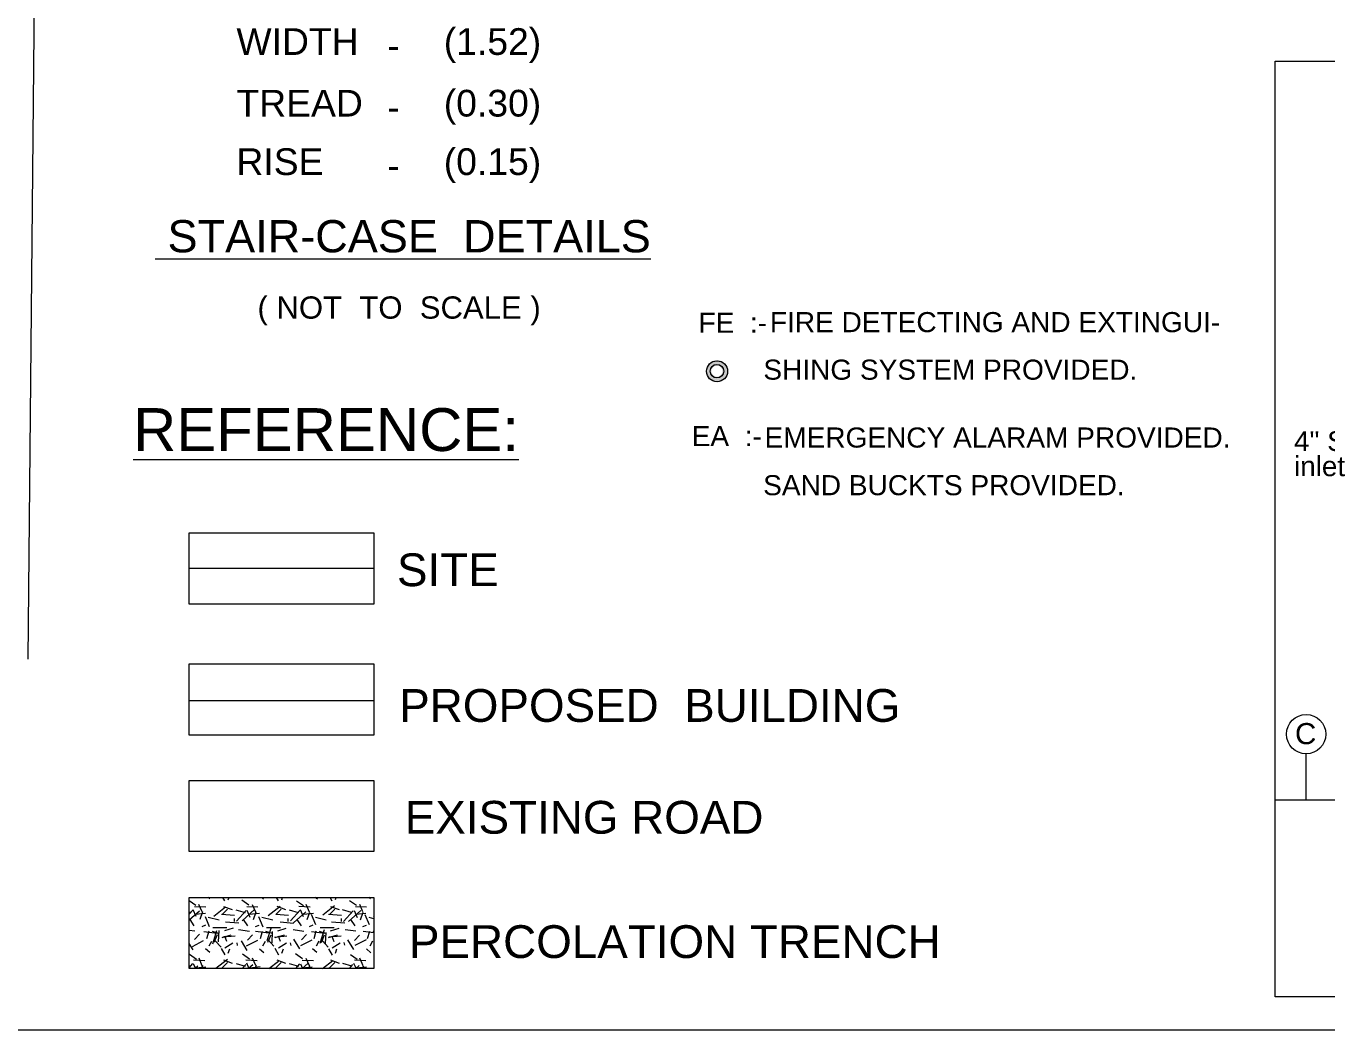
# Model space of a CAD drawing. Header units: metres. Extents: x -1560643 to -1560434, y 43491 to 43663.
# Drawn here: x -1560611.24 to -1560598.19, y 43491.02 to 43501.09 of the extents above; entities that cross this region are included whole.
import ezdxf
from ezdxf.enums import TextEntityAlignment as Align

# ---------------------------------------------------------------- set-up
doc = ezdxf.new("R2010")
doc.units = ezdxf.units.M
doc.header["$LTSCALE"] = 750
doc.header["$MEASUREMENT"] = 0
doc.linetypes.add('ACAD_ISO04W100', pattern=[30, 24, -3, 0, -3])
doc.layers.get('0').update_dxf_attribs({"lineweight": 5})
doc.layers.add('BLK_1_FLR_0_DRINKING_WATER', color=7, linetype='Continuous', lineweight=5)
doc.styles.add('bold', font='arial.ttf')
doc.styles.add('bold - t', font='arial.ttf', dxfattribs={"height": 9})
doc.styles.add('regular', font='arial.ttf', dxfattribs={"height": 15})
doc.styles.get("Standard").update_dxf_attribs({"font": 'arial.ttf'})

# ---------------------------------------------------------------- blocks, each defined once
blk = doc.blocks.new('A$C52BB42CC')
h = blk.add_hatch(color=256)
h.paths.add_polyline_path([(1536.241372344841, 285.7194731994168, -1), (1527.502862158639, 285.7194731994168, -1)])
h.paths.add_polyline_path([(1529.68748970516, 285.7194731994168, 1), (1534.05674479829, 285.7194731994168, 1)], flags=16)
h = blk.add_hatch()
h.set_pattern_fill('GRAVEL', color=256, scale=21.16124999997345, style=0)
h.set_pattern_definition([(228.0128, (-62954.55410436107, 940.1472201976903), (-169.2899625900445, -190.4512783898474), [2.846949929996426, -281.8485509396465]), (184.9697, (-62956.45861686106, 938.0310951976936), (253.9350222511091, 21.16106604537643), [4.885455464993871, -483.6599429056432]), (132.5104, (-62961.32570436106, 937.6078701976948), (211.612303588351, -232.7739335496648), [3.444797564995678, -341.0353821595722]), (267.2737, (-62969.57859186107, 932.3175576977046), (21.16116573010296, 423.2250062414761), [4.44889887749442, -440.4409042269476]), (292.8337, (-62969.79020436107, 927.873695197708), (-105.8064596112989, 253.9349240684138), [4.362497493744528, -431.8878443957083]), (357.2737, (-62968.09730436106, 923.8530576977137), (-423.2250062414761, 21.16116573010298), [4.44889887749442, -440.4409042269476]), (37.6942, (-62963.65344186106, 923.6414451977143), (-275.0964054421134, -211.6122969609378), [5.883441176242617, -582.4602109005192]), (72.2553, (-62958.99796686108, 927.2388576977099), (148.128977752114, 465.5474202477262), [5.554574189993033, -549.9030352605602]), (121.4296, (-62957.30506686107, 932.5291701977002), (-169.2901742452522, 275.0961449656332), [4.4639656874944, -441.9330897706956]), (175.2364, (-62959.63280436108, 936.3381951976953), (232.7737700250133, -21.16107082050156), [5.09630615999359, -249.7188960334362]), (222.3974, (-62964.71150436108, 936.7614201976976), (-253.9351555575799, -232.7735824452293), [6.590628989991733, -652.4727567179316]), (138.8141, (-62948.62895436108, 932.1059451977015), (-148.1288123579066, 126.9674431468151), [2.249462036247178, -222.6976938447207]), (171.4692, (-62950.32185436109, 933.5872326977003), (275.096213704199, -42.32266738627642), [4.279587716244613, -423.6801996482173]), (225, (-62954.55410436107, 934.2220701976984), (-2.3e-15, -21.16125654830009), [2.992645136246246, -26.93386970996622]), (203.1986, (-62956.03539186107, 936.7614201976976), (105.8062443004459, 42.3225280442078), [1.611598477497975, -159.5476779185498]), (291.8014, (-62957.51667936108, 936.1265826976961), (-21.16124810605531, 63.48375577716951), [2.27913010874714, -111.6776927473599]), (30.9638, (-62956.67022936107, 934.0104576976993), (63.48370814906225, 42.32255255477324), [3.701716301245348, -119.6885167085996]), (161.5651, (-62953.49604186107, 935.9149701976967), (42.32250919647722, -21.16121621016998), [2.676707673746641, -64.24104765366941]), (16.38950000000001, (-62969.79020436107, 936.1265826976961), (211.6125465208796, 63.48359573055589), [3.749773499995297, -371.2285287557843]), (70.3462, (-62966.19279186105, 937.1846451976962), (-84.64489942833916, -232.7737951918052), [3.145852586246053, -311.4387500396093]), (293.1986, (-62953.49604186107, 940.1472201976903), (-42.3225280442078, 105.8062443004459), [3.223175793745955, -157.9361006023019]), (343.6105, (-62952.22636686108, 937.1846451976962), (-211.6125465208796, 63.48359573055596), [3.749773499995288, -371.2285287557833]), (339.4440000000002, (-62969.79020436107, 923.0066076977128), (-105.8062890326906, 42.32241527922314), [3.616034399995462, -177.1857702447777]), (294.7751, (-62966.40440436106, 921.7369326977133), (-105.8060847145316, 232.773822410101), [3.029825452496191, -299.9531641833726]), (66.80140000000002, (-62953.28442936108, 918.9859701977182), (42.3225280442078, 105.8062443004459), [3.223175793745955, -157.9361006023018]), (17.354, (-62952.01475436107, 921.9485451977124), (-275.0962927262677, -84.64488366082459), [3.547281498745548, -351.1799161195594]), (69.444, (-62963.65344186106, 918.9859701977182), (-42.32241527922321, -105.8062890326906), [1.808017199997732, -178.9937874447754]), (101.3098999999999, (-62954.55410436107, 918.9859701977182), (-21.16119989355322, 84.64501591804107), [1.079012137498642, -106.8226036761157]), (165.9638, (-62954.76571686107, 920.0440326977188), (63.48376155374573, -21.16120889130912), [4.362497493744527, -82.887558187396]), (186.0089999999999, (-62958.99796686108, 921.1020951977154), (211.612494728595, 21.16123555703607), [4.042856812494926, -400.242253083248]), (303.6901, (-62956.67022936107, 932.1059451977015), (-21.16127823981375, 42.32249064183188), [3.051917797496172, -73.24604830115811]), (353.1572, (-62954.97732936107, 929.5665951977063), (359.7412365722817, -42.32266924603226), [5.328275782493317, -527.4983925330881]), (60.94540000000001, (-62949.68701686108, 928.931757697708), (-84.64500057546456, -148.1287581377894), [2.178677654997263, -215.6897226822294]), (90, (-62948.62895436108, 930.8362701977057), (-21.16124999997345, 21.16124999997345), [1.269674999998406, -19.89157499997504]), (120.2563999999999, (-62959.42119186107, 921.7369326977133), (84.64489179824733, -148.1288019687702), [2.939805494996312, -291.041675099635]), (48.01279999999999, (-62960.90247936107, 924.2762826977124), (169.2899625900445, 190.4512783898474), [5.693899859992856, -279.00160100965]), (0, (-62957.09345436107, 928.508532697706), (21.16124999997345, 21.16124999997345), [5.501924999993097, -15.65932499998035]), (325.3048, (-62951.59152936107, 928.508532697706), (-211.6123785127344, 148.1289321895949), [3.345889882495801, -331.2428444320844]), (254.0546, (-62948.84056686107, 926.6040201977085), (-21.1612476573465, -84.64500268001166), [3.081120322496134, -150.9751074148106]), (207.6459999999999, (-62949.68701686108, 923.6414451977143), (-402.0636612741746, -211.6126632200358), [5.016591731243706, -496.6434066818769]), (175.4261, (-62954.13087936107, 921.3137076977147), (-275.0962618142375, 21.16113998604344), [5.307220338743326, -525.4142421818397])])
h.paths.add_polyline_path([(1396.372822170873, 77.92124644079013), (1323.468717526441, 77.92124644079013), (1323.468717526441, 49.85683855879324), (1396.372822170873, 49.85683855879324)])
for p, q in [((1274.434751743887, 1679.23109072915), (1259.679827735526, 171.9765556209058)), ((1396.372822170873, 207.7930624873188), (1323.468717526441, 207.7930624873188)), ((1396.372822170873, 155.5534419416508), (1323.468717526441, 155.5534419416508))]:
    blk.add_line(p, q)
at = {"linetype": 'ACAD_ISO04W100'}
for p, q in [((1764.532047370099, 116.4473076409267), (1764.532047370099, 134.6398264404342)), ((1752.260022012575, 116.4473076409267), (2379.100572693104, 116.4473076409267))]:
    blk.add_line(p, q, dxfattribs=at)
at = {"linetype": 'ByBlock'}
blk.add_line((7.6044234447e-06, 25.60435982310446), (2934.867348922912, 25.60435982310446), dxfattribs=at)
for points in [[(1752.260022012575, 408.0825051464199), (2396.879707837536, 408.0825051464199), (2396.879707837536, 38.65288917642464), (1752.260022012575, 38.65288917642464)], [(1323.468717526441, 221.82526642831), (1396.372822170873, 221.82526642831), (1396.372822170873, 193.7608585463204), (1323.468717526441, 193.7608585463204)], [(1323.468717526441, 170.0996589047863), (1396.372822170873, 170.0996589047863), (1396.372822170873, 142.0352510227931), (1323.468717526441, 142.0352510227931)], [(1323.468717526441, 124.1384221686094), (1396.372822170873, 124.1384221686094), (1396.372822170873, 96.07401428660525), (1323.468717526441, 96.07401428660525)], [(1323.468717526441, 77.92124644079013), (1396.372822170873, 77.92124644079013), (1396.372822170873, 49.85683855879324), (1323.468717526441, 49.85683855879324)]]:
    blk.add_lwpolyline(points, close=True)
for centre, radius in [((1531.919265567383, 285.6603902543138), 4.136859316346281), ((1531.87211725174, 285.7194731994168), 2.680440951977414), ((1764.532047370099, 142.3919442071783), 7.752117766740997)]:
    blk.add_circle(centre, radius)
for s, height, p in [('(1.52)', 10.54640357418088, (1423.989865165669, 410.5720375902746)), ('WIDTH', 10.54640357418088, (1342.112131032598, 410.5720375902746)), ('-', 10.54640357418088, (1401.721238433849, 409.0557461805947)), ('TREAD', 10.54640357418088, (1342.112131032598, 386.2387548236656)), ('(0.30)', 10.54640357418088, (1423.989865165669, 386.2387548236656)), ('-', 10.54640357418088, (1401.721238433849, 384.7224634139857)), ('RISE', 10.54640357418088, (1342.112131032598, 363.1551686320527)), ('(0.15)', 10.54640357418088, (1423.989865165669, 363.1551686320527)), ('-', 10.54640357418088, (1401.721238433849, 361.6388772223837)), ('( NOT  TO  SCALE )', 8.788669645150733, (1350.41804923286, 306.439183400973)), ('SITE', 12.94401962313364, (1405.511928660358, 200.8268789497124)), ('PROPOSED  BUILDING', 12.94401962313364, (1406.391387053532, 147.256009913679)), ('EXISTING ROAD', 12.94401962313364, (1408.585587206587, 103.0948079170302)), ('PERCOLATION TRENCH', 12.94401962313364, (1410.256210388208, 54.01047393882254))]:
    blk.add_text(s, height=height).set_placement(p)
for s, height, style, p in [('%%U STAIR-CASE  DETAILS', 12.74017035739805, 'regular', (1309.956722285191, 332.618472166072)), ('%%uREFERENCE:', 16.92899999997876, 'bold - t', (1301.27727225711, 254.1822293732439)), ('4" Sewage ', 7.869306099871304, 'bold', (1759.769251646474, 254.1390614653501)), ('inlet', 7.869306099871304, 'bold', (1759.769251646474, 244.2628789783812)), ('C', 8.339633806780881, 'regular', (1760.143655186723, 138.4382421787886))]:
    blk.add_text(s, height=height, dxfattribs=dict(style=style)).set_placement(p)
at = {"style": 'bold'}
for s, p in [('FE  :-', (1538.127570452838, 300.8885007029021)), ('FIRE DETECTING AND EXTINGUI-', (1641.689753002079, 301.1088210485322)), (' SHING SYSTEM PROVIDED.', (1622.501561076671, 282.3415485731784)), ('EA  :-', (1535.744381669588, 256.1175196313852)), ('EMERGENCY ALARAM PROVIDED.', (1642.666624976264, 255.5469748350006)), ('SAND BUCKTS PROVIDED.', (1621.497345357959, 236.732125328741))]:
    blk.add_text(s, height=7.928545359122528, dxfattribs=at).set_placement(p, align=Align.CENTER)

msp = doc.modelspace()

# ---------------------------------------------------------------- block references
at = {"layer": 'BLK_1_FLR_0_DRINKING_WATER', "xscale": 0.0254016284015961, "yscale": 0.0254016284015961, "zscale": 0.0254016284015961}
msp.add_blockref('A$C52BB42CC', (-1560643.219244889, 43490.36697772178), dxfattribs=at)

doc.saveas('drawing.dxf')
